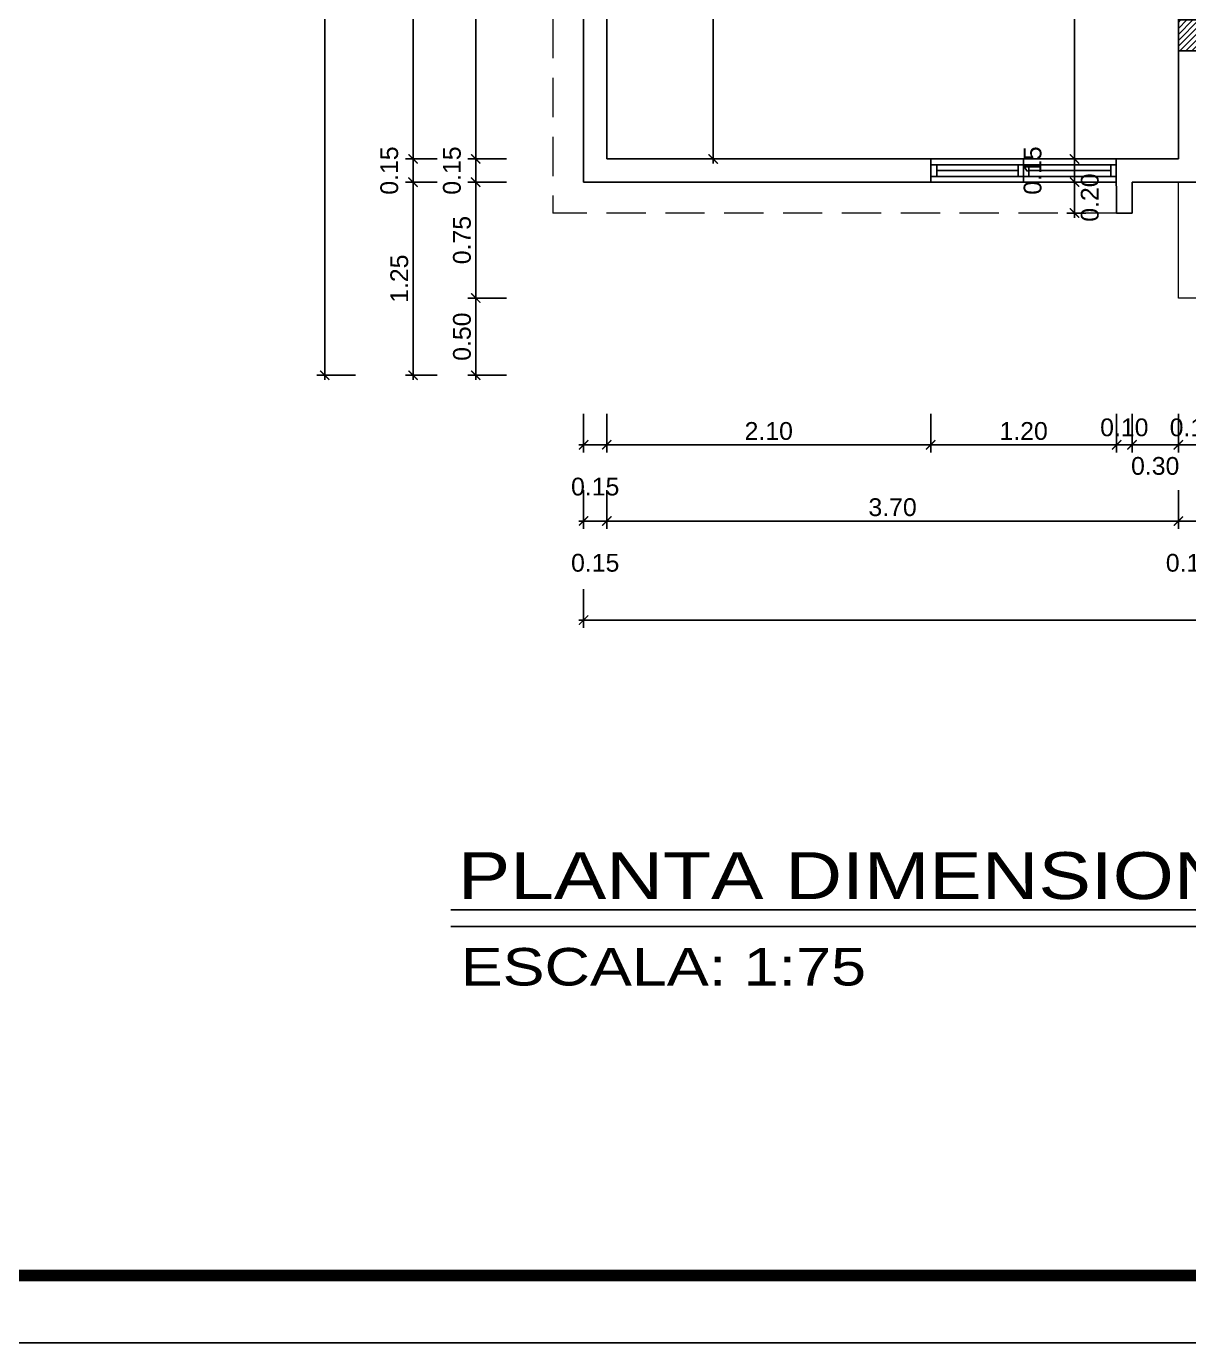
# Model space of a CAD drawing. Header units: feet. Extents: x -417 to 46, y -646 to -218.
# Drawn here: x -81.35 to -73.82, y -317.72 to -309.2 of the extents above; entities that cross this region are included whole.
import ezdxf

# ---------------------------------------------------------------- set-up
doc = ezdxf.new("R2010")
doc.units = ezdxf.units.FT
doc.header["$MEASUREMENT"] = 0
doc.linetypes.add('DASHED', pattern=[19.05, 12.7, -6.35])
for name, color, linetype, lineweight in [('A-GENM', 8, 'Continuous', 9), ('A-WALL', 4, 'Continuous', 25), ('DIM-COTAS', 1, 'Continuous', 5), ('Piso', 8, 'Continuous', 9), ('vuelo', 251, 'DASHED', 13)]:
    doc.layers.add(name, color=color, linetype=linetype, lineweight=lineweight)
for name, color, linetype in [('columna', 9, 'Continuous'), ('DIM', 10, 'Continuous'), ('MARCO', 7, 'Continuous'), ('PERT-VENT', 2, 'Continuous'), ('textos', 7, 'Continuous'), ('TEXXT', 8, 'Continuous')]:
    doc.layers.add(name, color=color, linetype=linetype)
doc.styles.add('DAMIAN', font='arial.ttf', dxfattribs={"height": 0.12})
doc.styles.get("Standard").update_dxf_attribs({"font": 'arial.ttf', "height": 0.115})
doc.dimstyles.new('KEILY', dxfattribs={"dimtxt": 0.115, "dimasz": 0.06, "dimexe": 0.05, "dimexo": 0.2, "dimgap": 0.03, "dimtad": 1, "dimzin": 1, "dimdsep": 46, "dimtxsty": 'Standard', "dimblk": 'ARCHTICK', "dimcen": 2.5, "dimdle": 0.03, "dimclrd": 256, "dimclre": 256, "dimclrt": 7, "dimadec": 0, "dimazin": 0, "dimtfac": 1, "dimtmove": 2, "dimatfit": 3, "dimfxl": 0.2, "dimfxlon": 1, "dimtolj": 1, "dimtzin": 1, "dimarcsym": 0})

# ---------------------------------------------------------------- blocks, each defined once
blk = doc.blocks.new('A$C59FC24C1')
at = {"layer": 'PERT-VENT', "extrusion": (-2.36783e-12, 8.94772e-16, -1)}
for p, q in [((0, 0), (0, 1.2)), ((0.0375, 1.2), (0.0375, 0)), ((0.1125, 1.2), (0.1125, 0)), ((0.15, 1.2), (0.15, 0)), ((0.0375, 1.165), (0.1125, 1.165)), ((0.0375, 1.165), (0.1125, 1.165)), ((0.075, 1.165), (0.075, 0.635)), ((0.15, 0.6), (0, 0.6)), ((0.1125, 0.635), (0.0375, 0.635)), ((0.1125, 0.565), (0.0375, 0.565)), ((0.075, 0.565), (0.075, 0.0404)), ((0.0375, 0.0404), (0.1125, 0.0404))]:
    blk.add_line(p, q, dxfattribs=at)
blk = doc.blocks.new('_ArchTick')
at = {"layer": 'DIM-COTAS', "color": 0, "const_width": 0.15}
blk.add_lwpolyline([(-0.5, -0.5), (0.5, 0.5)], dxfattribs=at)
blk = doc.blocks.new('*D818')
at = {"layer": 'Defpoints', "color": 0, "transparency": 16777216}
for p in [(-77.9264, -307.3067), (-78.4368, -310.057), (-77.5883, -310.057)]:
    blk.add_point(p, dxfattribs=at)
at = {"layer": 'DIM', "lineweight": -2, "transparency": 16777216}
for p, q in [((-78.4368, -307.2767), (-78.4368, -310.087)), ((-78.2368, -307.3067), (-78.4868, -307.3067)), ((-78.2368, -310.057), (-78.4868, -310.057))]:
    blk.add_line(p, q, dxfattribs=at)
at = {"layer": 'DIM', "lineweight": -2, "transparency": 16777216, "xscale": 0.06, "yscale": 0.06, "zscale": 0.06}
for p, rotation in [((-78.4368, -307.3067), 90), ((-78.4368, -310.057), 270)]:
    blk.add_blockref('_ArchTick', p, dxfattribs=dict(at, rotation=rotation))
at = {"layer": 'DIM', "color": 7, "transparency": 16777216, "insert": (-78.5255, -308.6818), "char_height": 0.115, "attachment_point": 5, "rotation": 90}
blk.add_mtext('\\A1;2.75', dxfattribs=at)
blk = doc.blocks.new('*D819')
at = {"layer": 'Defpoints', "color": 0, "transparency": 16777216}
for p in [(-77.5883, -310.057), (-78.4368, -310.207), (-77.9264, -310.207)]:
    blk.add_point(p, dxfattribs=at)
at = {"layer": 'DIM', "lineweight": -2, "transparency": 16777216}
for p, q in [((-78.2368, -310.057), (-78.4868, -310.057)), ((-78.4368, -310.027), (-78.4368, -310.237)), ((-78.2368, -310.207), (-78.4868, -310.207))]:
    blk.add_line(p, q, dxfattribs=at)
at = {"layer": 'DIM', "lineweight": -2, "transparency": 16777216, "xscale": 0.06, "yscale": 0.06, "zscale": 0.06}
for p, rotation in [((-78.4368, -310.057), 90), ((-78.4368, -310.207), 270)]:
    blk.add_blockref('_ArchTick', p, dxfattribs=dict(at, rotation=rotation))
at = {"layer": 'DIM', "color": 7, "transparency": 16777216, "insert": (-78.5905, -310.132), "char_height": 0.115, "attachment_point": 5, "rotation": 90}
blk.add_mtext('\\A1;0.15', dxfattribs=at)
blk = doc.blocks.new('*D820')
at = {"layer": 'Defpoints', "color": 0, "transparency": 16777216}
for p in [(-77.9264, -310.207), (-78.4368, -310.957), (-74.0764, -310.957)]:
    blk.add_point(p, dxfattribs=at)
at = {"layer": 'DIM', "lineweight": -2, "transparency": 16777216}
for p, q in [((-78.2368, -310.207), (-78.4868, -310.207)), ((-78.4368, -310.177), (-78.4368, -310.987)), ((-78.2368, -310.957), (-78.4868, -310.957))]:
    blk.add_line(p, q, dxfattribs=at)
at = {"layer": 'DIM', "lineweight": -2, "transparency": 16777216, "xscale": 0.06, "yscale": 0.06, "zscale": 0.06}
for p, rotation in [((-78.4368, -310.207), 90), ((-78.4368, -310.957), 270)]:
    blk.add_blockref('_ArchTick', p, dxfattribs=dict(at, rotation=rotation))
at = {"layer": 'DIM', "color": 7, "transparency": 16777216, "insert": (-78.5255, -310.582), "char_height": 0.115, "attachment_point": 5, "rotation": 90}
blk.add_mtext('\\A1;0.75', dxfattribs=at)
blk = doc.blocks.new('*D821')
at = {"layer": 'Defpoints', "color": 0, "transparency": 16777216}
for p in [(-74.0764, -310.957), (-78.4368, -311.457), (-70.8764, -311.457)]:
    blk.add_point(p, dxfattribs=at)
at = {"layer": 'DIM', "lineweight": -2, "transparency": 16777216}
for p, q in [((-78.4368, -310.927), (-78.4368, -311.487)), ((-78.2368, -310.957), (-78.4868, -310.957)), ((-78.2368, -311.457), (-78.4868, -311.457))]:
    blk.add_line(p, q, dxfattribs=at)
at = {"layer": 'DIM', "lineweight": -2, "transparency": 16777216, "xscale": 0.06, "yscale": 0.06, "zscale": 0.06}
for p, rotation in [((-78.4368, -310.957), 90), ((-78.4368, -311.457), 270)]:
    blk.add_blockref('_ArchTick', p, dxfattribs=dict(at, rotation=rotation))
at = {"layer": 'DIM', "color": 7, "transparency": 16777216, "insert": (-78.5255, -311.207), "char_height": 0.115, "attachment_point": 5, "rotation": 90}
blk.add_mtext('\\A1;0.50', dxfattribs=at)
blk = doc.blocks.new('*D822')
at = {"layer": 'Defpoints', "color": 0, "transparency": 16777216}
for p in [(-78.8422, -310.207), (-78.4868, -310.207), (-78.4868, -311.457)]:
    blk.add_point(p, dxfattribs=at)
at = {"layer": 'DIM', "lineweight": -2, "transparency": 16777216}
for p, q in [((-78.6868, -310.207), (-78.8922, -310.207)), ((-78.8422, -311.487), (-78.8422, -310.177)), ((-78.6868, -311.457), (-78.8922, -311.457))]:
    blk.add_line(p, q, dxfattribs=at)
at = {"layer": 'DIM', "lineweight": -2, "transparency": 16777216, "xscale": 0.06, "yscale": 0.06, "zscale": 0.06}
for p, rotation in [((-78.8422, -310.207), 90), ((-78.8422, -311.457), 270)]:
    blk.add_blockref('_ArchTick', p, dxfattribs=dict(at, rotation=rotation))
at = {"layer": 'DIM', "color": 7, "transparency": 16777216, "insert": (-78.931, -310.832), "char_height": 0.115, "attachment_point": 5, "rotation": 90}
blk.add_mtext('\\A1;1.25', dxfattribs=at)
blk = doc.blocks.new('*D823')
at = {"layer": 'Defpoints', "color": 0, "transparency": 16777216}
for p in [(-78.8422, -310.057), (-78.4868, -310.057), (-78.4868, -310.207)]:
    blk.add_point(p, dxfattribs=at)
at = {"layer": 'DIM', "lineweight": -2, "transparency": 16777216}
for p, q in [((-78.6868, -310.057), (-78.8922, -310.057)), ((-78.8422, -310.237), (-78.8422, -310.027)), ((-78.6868, -310.207), (-78.8922, -310.207))]:
    blk.add_line(p, q, dxfattribs=at)
at = {"layer": 'DIM', "lineweight": -2, "transparency": 16777216, "xscale": 0.06, "yscale": 0.06, "zscale": 0.06}
for p, rotation in [((-78.8422, -310.057), 90), ((-78.8422, -310.207), 270)]:
    blk.add_blockref('_ArchTick', p, dxfattribs=dict(at, rotation=rotation))
at = {"layer": 'DIM', "color": 7, "transparency": 16777216, "insert": (-78.996, -310.132), "char_height": 0.115, "attachment_point": 5, "rotation": 90}
blk.add_mtext('\\A1;0.15', dxfattribs=at)
blk = doc.blocks.new('*D824')
at = {"layer": 'Defpoints', "color": 0, "transparency": 16777216}
for p in [(-78.8422, -305.157), (-78.4868, -305.157), (-78.4868, -310.057)]:
    blk.add_point(p, dxfattribs=at)
at = {"layer": 'DIM', "lineweight": -2, "transparency": 16777216}
for p, q in [((-78.8422, -310.087), (-78.8422, -305.127)), ((-78.6868, -305.157), (-78.8922, -305.157)), ((-78.6868, -310.057), (-78.8922, -310.057))]:
    blk.add_line(p, q, dxfattribs=at)
at = {"layer": 'DIM', "lineweight": -2, "transparency": 16777216, "xscale": 0.06, "yscale": 0.06, "zscale": 0.06}
for p, rotation in [((-78.8422, -305.157), 90), ((-78.8422, -310.057), 270)]:
    blk.add_blockref('_ArchTick', p, dxfattribs=dict(at, rotation=rotation))
at = {"layer": 'DIM', "color": 7, "transparency": 16777216, "insert": (-78.931, -307.607), "char_height": 0.115, "attachment_point": 5, "rotation": 90}
blk.add_mtext('\\A1;4.90', dxfattribs=at)
blk = doc.blocks.new('*D787')
at = {"layer": 'Defpoints', "color": 0, "transparency": 16777216}
for p in [(-78.8922, -299.057), (-79.4143, -311.457), (-78.8922, -311.457)]:
    blk.add_point(p, dxfattribs=at)
at = {"layer": 'DIM', "lineweight": -2, "transparency": 16777216}
for p, q in [((-79.2143, -299.057), (-79.4643, -299.057)), ((-79.4143, -299.027), (-79.4143, -311.487)), ((-79.2143, -311.457), (-79.4643, -311.457))]:
    blk.add_line(p, q, dxfattribs=at)
at = {"layer": 'DIM', "lineweight": -2, "transparency": 16777216, "xscale": 0.06, "yscale": 0.06, "zscale": 0.06}
for p, rotation in [((-79.4143, -299.057), 90), ((-79.4143, -311.457), 270)]:
    blk.add_blockref('_ArchTick', p, dxfattribs=dict(at, rotation=rotation))
at = {"layer": 'DIM', "color": 7, "transparency": 16777216, "insert": (-79.503, -305.257), "char_height": 0.115, "attachment_point": 5, "rotation": 90}
blk.add_mtext('\\A1;12.40', dxfattribs=at)
blk = doc.blocks.new('*D959')
at = {"layer": 'Defpoints', "color": 0, "transparency": 16777216}
for p in [(-77.5883, -310.007), (-77.7383, -310.207), (-77.5883, -311.9069)]:
    blk.add_point(p, dxfattribs=at)
at = {"layer": 'DIM', "lineweight": -2, "transparency": 16777216}
for p, q in [((-77.7383, -311.7069), (-77.7383, -311.9569)), ((-77.5883, -311.7069), (-77.5883, -311.9569)), ((-77.7683, -311.9069), (-77.5583, -311.9069))]:
    blk.add_line(p, q, dxfattribs=at)
at = {"layer": 'DIM', "lineweight": -2, "transparency": 16777216, "xscale": 0.06, "yscale": 0.06, "zscale": 0.06, "rotation": 180}
blk.add_blockref('_ArchTick', (-77.7383, -311.9069), dxfattribs=at)
at = {"layer": 'DIM', "lineweight": -2, "transparency": 16777216, "xscale": 0.06, "yscale": 0.06, "zscale": 0.06}
blk.add_blockref('_ArchTick', (-77.5883, -311.9069), dxfattribs=at)
at = {"layer": 'DIM', "color": 7, "transparency": 16777216, "insert": (-77.6633, -312.178), "char_height": 0.115, "attachment_point": 5}
blk.add_mtext('\\A1;0.15', dxfattribs=at)
blk = doc.blocks.new('*D960')
at = {"layer": 'Defpoints', "color": 0, "transparency": 16777216}
for p in [(-77.5883, -310.007), (-75.4915, -310.207), (-75.4915, -311.9069)]:
    blk.add_point(p, dxfattribs=at)
at = {"layer": 'DIM', "lineweight": -2, "transparency": 16777216}
for p, q in [((-77.5883, -311.7069), (-77.5883, -311.9569)), ((-75.4915, -311.7069), (-75.4915, -311.9569)), ((-77.6183, -311.9069), (-75.4615, -311.9069))]:
    blk.add_line(p, q, dxfattribs=at)
at = {"layer": 'DIM', "lineweight": -2, "transparency": 16777216, "xscale": 0.06, "yscale": 0.06, "zscale": 0.06, "rotation": 180}
blk.add_blockref('_ArchTick', (-77.5883, -311.9069), dxfattribs=at)
at = {"layer": 'DIM', "lineweight": -2, "transparency": 16777216, "xscale": 0.06, "yscale": 0.06, "zscale": 0.06}
blk.add_blockref('_ArchTick', (-75.4915, -311.9069), dxfattribs=at)
at = {"layer": 'DIM', "color": 7, "transparency": 16777216, "insert": (-76.5399, -311.8181), "char_height": 0.115, "attachment_point": 5}
blk.add_mtext('\\A1;2.10', dxfattribs=at)
blk = doc.blocks.new('*D961')
at = {"layer": 'Defpoints', "color": 0, "transparency": 16777216}
for p in [(-75.4915, -310.207), (-74.2883, -310.407), (-74.2883, -311.9069)]:
    blk.add_point(p, dxfattribs=at)
at = {"layer": 'DIM', "lineweight": -2, "transparency": 16777216}
for p, q in [((-75.4915, -311.7069), (-75.4915, -311.9569)), ((-74.2883, -311.7069), (-74.2883, -311.9569)), ((-75.5215, -311.9069), (-74.2583, -311.9069))]:
    blk.add_line(p, q, dxfattribs=at)
at = {"layer": 'DIM', "lineweight": -2, "transparency": 16777216, "xscale": 0.06, "yscale": 0.06, "zscale": 0.06, "rotation": 180}
blk.add_blockref('_ArchTick', (-75.4915, -311.9069), dxfattribs=at)
at = {"layer": 'DIM', "lineweight": -2, "transparency": 16777216, "xscale": 0.06, "yscale": 0.06, "zscale": 0.06}
blk.add_blockref('_ArchTick', (-74.2883, -311.9069), dxfattribs=at)
at = {"layer": 'DIM', "color": 7, "transparency": 16777216, "insert": (-74.8899, -311.8181), "char_height": 0.115, "attachment_point": 5}
blk.add_mtext('\\A1;1.20', dxfattribs=at)
blk = doc.blocks.new('*D962')
at = {"layer": 'Defpoints', "color": 0, "transparency": 16777216}
for p in [(-74.2883, -310.407), (-74.1883, -310.407), (-74.1883, -311.9069)]:
    blk.add_point(p, dxfattribs=at)
at = {"layer": 'DIM', "lineweight": -2, "transparency": 16777216}
for p, q in [((-74.2883, -311.7069), (-74.2883, -311.9569)), ((-74.1883, -311.7069), (-74.1883, -311.9569)), ((-74.3183, -311.9069), (-74.1583, -311.9069))]:
    blk.add_line(p, q, dxfattribs=at)
at = {"layer": 'DIM', "lineweight": -2, "transparency": 16777216, "xscale": 0.06, "yscale": 0.06, "zscale": 0.06, "rotation": 180}
blk.add_blockref('_ArchTick', (-74.2883, -311.9069), dxfattribs=at)
at = {"layer": 'DIM', "lineweight": -2, "transparency": 16777216, "xscale": 0.06, "yscale": 0.06, "zscale": 0.06}
blk.add_blockref('_ArchTick', (-74.1883, -311.9069), dxfattribs=at)
at = {"layer": 'DIM', "color": 7, "transparency": 16777216, "insert": (-74.2383, -311.7947), "char_height": 0.115, "attachment_point": 5}
blk.add_mtext('\\A1;0.10', dxfattribs=at)
blk = doc.blocks.new('*D963')
at = {"layer": 'Defpoints', "color": 0, "transparency": 16777216}
for p in [(-73.8883, -310.007), (-74.1883, -310.407), (-73.8883, -311.9069)]:
    blk.add_point(p, dxfattribs=at)
at = {"layer": 'DIM', "lineweight": -2, "transparency": 16777216}
for p, q in [((-74.1883, -311.7069), (-74.1883, -311.9569)), ((-73.8883, -311.7069), (-73.8883, -311.9569)), ((-74.2183, -311.9069), (-73.8583, -311.9069))]:
    blk.add_line(p, q, dxfattribs=at)
at = {"layer": 'DIM', "lineweight": -2, "transparency": 16777216, "xscale": 0.06, "yscale": 0.06, "zscale": 0.06, "rotation": 180}
blk.add_blockref('_ArchTick', (-74.1883, -311.9069), dxfattribs=at)
at = {"layer": 'DIM', "lineweight": -2, "transparency": 16777216, "xscale": 0.06, "yscale": 0.06, "zscale": 0.06}
blk.add_blockref('_ArchTick', (-73.8883, -311.9069), dxfattribs=at)
at = {"layer": 'DIM', "color": 7, "transparency": 16777216, "insert": (-74.0383, -312.0442), "char_height": 0.115, "attachment_point": 5}
blk.add_mtext('\\A1;0.30', dxfattribs=at)
blk = doc.blocks.new('*D964')
at = {"layer": 'Defpoints', "color": 0, "transparency": 16777216}
for p in [(-73.8883, -310.007), (-73.7383, -310.207), (-73.7383, -311.9069)]:
    blk.add_point(p, dxfattribs=at)
at = {"layer": 'DIM', "lineweight": -2, "transparency": 16777216}
for p, q in [((-73.8883, -311.7069), (-73.8883, -311.9569)), ((-73.7383, -311.7069), (-73.7383, -311.9569)), ((-73.9183, -311.9069), (-73.7083, -311.9069))]:
    blk.add_line(p, q, dxfattribs=at)
at = {"layer": 'DIM', "lineweight": -2, "transparency": 16777216, "xscale": 0.06, "yscale": 0.06, "zscale": 0.06, "rotation": 180}
blk.add_blockref('_ArchTick', (-73.8883, -311.9069), dxfattribs=at)
at = {"layer": 'DIM', "lineweight": -2, "transparency": 16777216, "xscale": 0.06, "yscale": 0.06, "zscale": 0.06}
blk.add_blockref('_ArchTick', (-73.7383, -311.9069), dxfattribs=at)
at = {"layer": 'DIM', "color": 7, "transparency": 16777216, "insert": (-73.7883, -311.7947), "char_height": 0.115, "attachment_point": 5}
blk.add_mtext('\\A1;0.15', dxfattribs=at)
blk = doc.blocks.new('*D771')
at = {"layer": 'Defpoints', "color": 0, "transparency": 16777216}
for p in [(-77.7383, -311.9569), (-77.5883, -311.9569), (-77.5883, -312.4001)]:
    blk.add_point(p, dxfattribs=at)
at = {"layer": 'DIM', "lineweight": -2, "transparency": 16777216}
for p, q in [((-77.7383, -312.2001), (-77.7383, -312.4501)), ((-77.5883, -312.2001), (-77.5883, -312.4501)), ((-77.7683, -312.4001), (-77.5583, -312.4001))]:
    blk.add_line(p, q, dxfattribs=at)
at = {"layer": 'DIM', "lineweight": -2, "transparency": 16777216, "xscale": 0.06, "yscale": 0.06, "zscale": 0.06, "rotation": 180}
blk.add_blockref('_ArchTick', (-77.7383, -312.4001), dxfattribs=at)
at = {"layer": 'DIM', "lineweight": -2, "transparency": 16777216, "xscale": 0.06, "yscale": 0.06, "zscale": 0.06}
blk.add_blockref('_ArchTick', (-77.5883, -312.4001), dxfattribs=at)
at = {"layer": 'DIM', "color": 7, "transparency": 16777216, "insert": (-77.6633, -312.6712), "char_height": 0.115, "attachment_point": 5}
blk.add_mtext('\\A1;0.15', dxfattribs=at)
blk = doc.blocks.new('*D772')
at = {"layer": 'Defpoints', "color": 0, "transparency": 16777216}
for p in [(-73.8883, -310.007), (-77.5883, -311.9569), (-73.8883, -312.4001)]:
    blk.add_point(p, dxfattribs=at)
at = {"layer": 'DIM', "lineweight": -2, "transparency": 16777216}
for p, q in [((-77.5883, -312.2001), (-77.5883, -312.4501)), ((-73.8883, -312.2001), (-73.8883, -312.4501)), ((-77.6183, -312.4001), (-73.8583, -312.4001))]:
    blk.add_line(p, q, dxfattribs=at)
at = {"layer": 'DIM', "lineweight": -2, "transparency": 16777216, "xscale": 0.06, "yscale": 0.06, "zscale": 0.06, "rotation": 180}
blk.add_blockref('_ArchTick', (-77.5883, -312.4001), dxfattribs=at)
at = {"layer": 'DIM', "lineweight": -2, "transparency": 16777216, "xscale": 0.06, "yscale": 0.06, "zscale": 0.06}
blk.add_blockref('_ArchTick', (-73.8883, -312.4001), dxfattribs=at)
at = {"layer": 'DIM', "color": 7, "transparency": 16777216, "insert": (-75.7383, -312.3113), "char_height": 0.115, "attachment_point": 5}
blk.add_mtext('\\A1;3.70', dxfattribs=at)
blk = doc.blocks.new('*D773')
at = {"layer": 'Defpoints', "color": 0, "transparency": 16777216}
for p in [(-73.8883, -310.007), (-73.7383, -310.207), (-73.7383, -312.4001)]:
    blk.add_point(p, dxfattribs=at)
at = {"layer": 'DIM', "lineweight": -2, "transparency": 16777216}
for p, q in [((-73.8883, -312.2001), (-73.8883, -312.4501)), ((-73.7383, -312.2001), (-73.7383, -312.4501)), ((-73.9183, -312.4001), (-73.7083, -312.4001))]:
    blk.add_line(p, q, dxfattribs=at)
at = {"layer": 'DIM', "lineweight": -2, "transparency": 16777216, "xscale": 0.06, "yscale": 0.06, "zscale": 0.06, "rotation": 180}
blk.add_blockref('_ArchTick', (-73.8883, -312.4001), dxfattribs=at)
at = {"layer": 'DIM', "lineweight": -2, "transparency": 16777216, "xscale": 0.06, "yscale": 0.06, "zscale": 0.06}
blk.add_blockref('_ArchTick', (-73.7383, -312.4001), dxfattribs=at)
at = {"layer": 'DIM', "color": 7, "transparency": 16777216, "insert": (-73.8133, -312.6712), "char_height": 0.115, "attachment_point": 5}
blk.add_mtext('\\A1;0.15', dxfattribs=at)
blk = doc.blocks.new('*D778')
at = {"layer": 'Defpoints', "color": 0, "transparency": 16777216}
for p in [(-77.7383, -312.4501), (-60.6383, -312.4501), (-60.6383, -313.041)]:
    blk.add_point(p, dxfattribs=at)
at = {"layer": 'DIM', "lineweight": -2, "transparency": 16777216}
for p, q in [((-77.7383, -312.841), (-77.7383, -313.091)), ((-60.6383, -312.841), (-60.6383, -313.091)), ((-77.7683, -313.041), (-60.6083, -313.041))]:
    blk.add_line(p, q, dxfattribs=at)
at = {"layer": 'DIM', "lineweight": -2, "transparency": 16777216, "xscale": 0.06, "yscale": 0.06, "zscale": 0.06, "rotation": 180}
blk.add_blockref('_ArchTick', (-77.7383, -313.041), dxfattribs=at)
at = {"layer": 'DIM', "lineweight": -2, "transparency": 16777216, "xscale": 0.06, "yscale": 0.06, "zscale": 0.06}
blk.add_blockref('_ArchTick', (-60.6383, -313.041), dxfattribs=at)
at = {"layer": 'DIM', "color": 7, "transparency": 16777216, "insert": (-69.1883, -312.9522), "char_height": 0.115, "attachment_point": 5}
blk.add_mtext('\\A1;17.10', dxfattribs=at)
blk = doc.blocks.new('*D1047')
at = {"layer": 'Defpoints', "color": 0, "transparency": 16777216}
for p in [(-76.8999, -305.807), (-76.7614, -305.807), (-76.7614, -310.057)]:
    blk.add_point(p, dxfattribs=at)
at = {"layer": 'DIM', "lineweight": -2, "transparency": 16777216}
for p, q in [((-76.8999, -305.807), (-76.9499, -305.807)), ((-76.8999, -310.087), (-76.8999, -305.777)), ((-76.8999, -310.057), (-76.9499, -310.057))]:
    blk.add_line(p, q, dxfattribs=at)
at = {"layer": 'DIM', "lineweight": -2, "transparency": 16777216, "xscale": 0.06, "yscale": 0.06, "zscale": 0.06}
for p, rotation in [((-76.8999, -305.807), 90), ((-76.8999, -310.057), 270)]:
    blk.add_blockref('_ArchTick', p, dxfattribs=dict(at, rotation=rotation))
at = {"layer": 'DIM', "color": 7, "transparency": 16777216, "insert": (-76.9886, -307.932), "char_height": 0.115, "attachment_point": 5, "rotation": 90}
blk.add_mtext('\\A1;4.25', dxfattribs=at)
blk = doc.blocks.new('*D1039')
at = {"layer": 'Defpoints', "color": 0, "transparency": 16777216}
for p in [(-74.8883, -305.857), (-74.5605, -305.857), (-74.8915, -310.057)]:
    blk.add_point(p, dxfattribs=at)
at = {"layer": 'DIM', "lineweight": -2, "transparency": 16777216}
for p, q in [((-74.5605, -310.087), (-74.5605, -305.827)), ((-74.6883, -305.857), (-74.5105, -305.857)), ((-74.6915, -310.057), (-74.5105, -310.057))]:
    blk.add_line(p, q, dxfattribs=at)
at = {"layer": 'DIM', "lineweight": -2, "transparency": 16777216, "xscale": 0.06, "yscale": 0.06, "zscale": 0.06}
for p, rotation in [((-74.5605, -305.857), 90), ((-74.5605, -310.057), 270)]:
    blk.add_blockref('_ArchTick', p, dxfattribs=dict(at, rotation=rotation))
at = {"layer": 'DIM', "color": 7, "transparency": 16777216, "insert": (-74.6492, -307.957), "char_height": 0.115, "attachment_point": 5, "rotation": 90}
blk.add_mtext('\\A1;4.20', dxfattribs=at)
blk = doc.blocks.new('*D1052')
at = {"layer": 'Defpoints', "color": 0, "transparency": 16777216}
for p in [(-74.8915, -310.057), (-74.5605, -310.207), (-74.2883, -310.207)]:
    blk.add_point(p, dxfattribs=at)
at = {"layer": 'DIM', "lineweight": -2, "transparency": 16777216}
for p, q in [((-74.6915, -310.057), (-74.5105, -310.057)), ((-74.5605, -310.027), (-74.5605, -310.237)), ((-74.4883, -310.207), (-74.6105, -310.207))]:
    blk.add_line(p, q, dxfattribs=at)
at = {"layer": 'DIM', "lineweight": -2, "transparency": 16777216, "xscale": 0.06, "yscale": 0.06, "zscale": 0.06}
for p, rotation in [((-74.5605, -310.057), 90), ((-74.5605, -310.207), 270)]:
    blk.add_blockref('_ArchTick', p, dxfattribs=dict(at, rotation=rotation))
at = {"layer": 'DIM', "color": 7, "transparency": 16777216, "insert": (-74.8317, -310.132), "char_height": 0.115, "attachment_point": 5, "rotation": 90}
blk.add_mtext('\\A1;0.15', dxfattribs=at)
blk = doc.blocks.new('*D1053')
at = {"layer": 'Defpoints', "color": 0, "transparency": 16777216}
for p in [(-74.2883, -310.207), (-74.5605, -310.407), (-74.2883, -310.407)]:
    blk.add_point(p, dxfattribs=at)
at = {"layer": 'DIM', "lineweight": -2, "transparency": 16777216}
for p, q in [((-74.4883, -310.207), (-74.6105, -310.207)), ((-74.5605, -310.177), (-74.5605, -310.437)), ((-74.4883, -310.407), (-74.6105, -310.407))]:
    blk.add_line(p, q, dxfattribs=at)
at = {"layer": 'DIM', "lineweight": -2, "transparency": 16777216, "xscale": 0.06, "yscale": 0.06, "zscale": 0.06}
for p, rotation in [((-74.5605, -310.207), 90), ((-74.5605, -310.407), 270)]:
    blk.add_blockref('_ArchTick', p, dxfattribs=dict(at, rotation=rotation))
at = {"layer": 'DIM', "color": 7, "transparency": 16777216, "insert": (-74.4614, -310.307), "char_height": 0.115, "attachment_point": 5, "rotation": 90}
blk.add_mtext('\\A1;0.20', dxfattribs=at)
blk = doc.blocks.new('A$C012446DC')
at = {"layer": 'Piso'}
h = blk.add_hatch(dxfattribs=at)
h.set_pattern_fill('ANSI31', color=256, scale=0.008571, angle=180)
h.set_pattern_definition([(225, (206536.064322, 1154820.960068), (0.0192434059784, -0.0192434059784), [])])
h.paths.add_polyline_path([(0, 0), (0.2, 0), (0.2, 0.2), (0, 0.2)])
at = {"layer": 'columna'}
blk.add_lwpolyline([(0.2, 0.2), (0, 0.2), (0, 0), (0.2, 0)], close=True, dxfattribs=at)
blk = doc.blocks.new('A$C387E0859')
blk.add_blockref('A$C012446DC', (0, 0))

msp = doc.modelspace()

# ---------------------------------------------------------------- linework, layer by layer
at = {"layer": 'A-GENM'}
for p, q in [((-73.8883, -310.957), (-73.8883, -310.207)), ((-70.6883, -310.957), (-73.8883, -310.957))]:
    msp.add_line(p, q, dxfattribs=at)
at = {"layer": 'A-WALL'}
for p, q in [((-73.8883, -310.057), (-73.8883, -305.007)), ((-77.7383, -310.207), (-77.7383, -307.3067)), ((-77.5883, -310.057), (-77.5883, -307.3067)), ((-77.5883, -310.057), (-75.4915, -310.057)), ((-74.2915, -310.057), (-73.8883, -310.057)), ((-77.7383, -310.207), (-75.4915, -310.207)), ((-74.1883, -310.207), (-73.7383, -310.207)), ((-74.2883, -310.407), (-74.1883, -310.407))]:
    msp.add_line(p, q, dxfattribs=at)
at = {"layer": 'A-WALL', "extrusion": (-6.28888e-16, -1.93323e-15, -1)}
for p, q in [((-75.4915, -310.057), (-75.4915, -310.207)), ((-74.2883, -310.407), (-74.2915, -310.057)), ((-74.1883, -310.407), (-74.1883, -310.207))]:
    msp.add_line(p, q, dxfattribs=at)
at = {"layer": 'MARCO'}
msp.add_lwpolyline([(-112.2526, -275.7176), (-47.7526, -275.7176), (-47.7526, -317.7176), (-112.2526, -317.7176)], close=True, dxfattribs=at)
at = {"layer": 'MARCO', "const_width": 0.075}
msp.add_lwpolyline([(-54.925, -276.1516), (-111.8185, -276.1516), (-111.8185, -317.2836), (-54.925, -317.2836)], close=True, dxfattribs=at)
at = {"layer": 'TEXXT', "color": 4}
msp.add_line((-78.5974, -314.9157), (-65.6534, -314.9157), dxfattribs=at)
at = {"layer": 'TEXXT', "color": 3}
msp.add_line((-78.5974, -315.0248), (-65.5297, -315.0248), dxfattribs=at)
at = {"layer": 'vuelo', "ltscale": 0.02}
for p in [(-77.9383, -306.1035), (-74.2883, -310.407)]:
    msp.add_line(p, (-77.9383, -310.407), dxfattribs=at)

# ---------------------------------------------------------------- block references
msp.add_blockref('A$C387E0859', (-73.8883, -309.357))
at = {"rotation": 270}
msp.add_blockref('A$C59FC24C1', (-75.4915, -310.057), dxfattribs=at)

# ---------------------------------------------------------------- texts
at = {"layer": 'textos', "color": 7, "style": 'DAMIAN', "width": 1.2}
for s, height, p in [('PLANTA DIMENSIONADA 4TO. NIVEL, BLOQUE A', 0.303465, (-78.5529, -314.8467)), (' ESCALA: 1:75', 0.242772, (-78.6471, -315.4061))]:
    msp.add_text(s, height=height, dxfattribs=at).set_placement(p)

# ---------------------------------------------------------------- dimensions: what is measured, and where the dimension line sits
at = {"layer": 'DIM'}
for base, p1, p2, picture, middle in [((-79.4143, -311.457), (-78.8922, -299.057), (-78.8922, -311.457), '*D787', (-79.503, -305.257)), ((-78.8422, -305.157), (-78.4868, -310.057), (-78.4868, -305.157), '*D824', (-78.931, -307.607)), ((-76.8999, -305.807), (-76.7614, -310.057), (-76.7614, -305.807), '*D1047', (-76.9886, -307.932)), ((-74.5605, -305.857), (-74.8915, -310.057), (-74.8883, -305.857), '*D1039', (-74.6492, -307.957)), ((-78.4368, -310.057), (-77.9264, -307.3067), (-77.5883, -310.057), '*D818', (-78.5255, -308.6818)), ((-78.8422, -310.057), (-78.4868, -310.207), (-78.4868, -310.057), '*D823', (-78.996, -310.132)), ((-78.4368, -310.207), (-77.5883, -310.057), (-77.9264, -310.207), '*D819', (-78.5905, -310.132)), ((-74.5605, -310.207), (-74.8915, -310.057), (-74.2883, -310.207), '*D1052', (-74.8317, -310.132)), ((-78.8422, -310.207), (-78.4868, -311.457), (-78.4868, -310.207), '*D822', (-78.931, -310.832)), ((-78.4368, -310.957), (-77.9264, -310.207), (-74.0764, -310.957), '*D820', (-78.5255, -310.582)), ((-78.4368, -311.457), (-74.0764, -310.957), (-70.8764, -311.457), '*D821', (-78.5255, -311.207))]:
    dim = msp.add_linear_dim(base=base, p1=p1, p2=p2, angle=90, dimstyle='KEILY', dxfattribs=at)
    dim.commit()
    dim.dimension.update_dxf_attribs({"geometry": picture, "text_midpoint": middle})
for base, p1, p2, picture, middle in [((-77.5883, -311.9069), (-77.7383, -310.207), (-77.5883, -310.007), '*D959', (-77.6633, -312.178)), ((-75.4915, -311.9069), (-77.5883, -310.007), (-75.4915, -310.207), '*D960', (-76.5399, -311.8181)), ((-73.8883, -312.4001), (-77.5883, -311.9569), (-73.8883, -310.007), '*D772', (-75.7383, -312.3113)), ((-73.7383, -312.4001), (-73.8883, -310.007), (-73.7383, -310.207), '*D773', (-73.8133, -312.6712)), ((-74.2883, -311.9069), (-75.4915, -310.207), (-74.2883, -310.407), '*D961', (-74.8899, -311.8181)), ((-77.5883, -312.4001), (-77.7383, -311.9569), (-77.5883, -311.9569), '*D771', (-77.6633, -312.6712)), ((-60.6383, -313.041), (-77.7383, -312.4501), (-60.6383, -312.4501), '*D778', (-69.1883, -312.9522))]:
    dim = msp.add_linear_dim(base=base, p1=p1, p2=p2, dimstyle='KEILY', dxfattribs=at)
    dim.commit()
    dim.dimension.update_dxf_attribs({"geometry": picture, "text_midpoint": middle})
for base, p1, p2, picture, middle in [((-73.8883, -311.9069), (-74.1883, -310.407), (-73.8883, -310.007), '*D963', (-74.0383, -312.0442)), ((-73.7383, -311.9069), (-73.8883, -310.007), (-73.7383, -310.207), '*D964', (-73.7883, -311.7947)), ((-74.1883, -311.9069), (-74.2883, -310.407), (-74.1883, -310.407), '*D962', (-74.2383, -311.7947))]:
    dim = msp.add_linear_dim(base=base, p1=p1, p2=p2, dimstyle='KEILY', dxfattribs=at)
    dim.commit()
    dim.dimension.update_dxf_attribs({"geometry": picture, "text_midpoint": middle, "dimtype": 160})
dim = msp.add_linear_dim(base=(-74.5605, -310.407), p1=(-74.2883, -310.207), p2=(-74.2883, -310.407), angle=90, dimstyle='KEILY', dxfattribs=at)
dim.commit()
dim.dimension.update_dxf_attribs({"geometry": '*D1053', "text_midpoint": (-74.4614, -310.307), "dimtype": 160})

doc.saveas('drawing.dxf')
